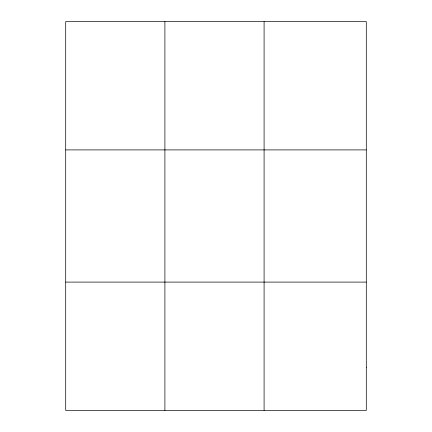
<?xml version="1.0" encoding="UTF-8"?>
<svg xmlns="http://www.w3.org/2000/svg" width="432" height="432" viewBox="0 0 432 432"><rect width="100%" height="100%" fill="white"/><g stroke="black" fill="none" stroke-linecap="round" stroke-linejoin="round"><path stroke-width="0.65" d="M164.9 410.4L164.9 21.6M264.092 410.4L264.092 21.6M65.707 149.904L366.293 149.904M65.707 282.096L366.293 282.096M366.293 367.632L366.293 410.4L65.707 410.4L65.707 21.6L366.293 21.6L366.293 367.632"/></g></svg>
